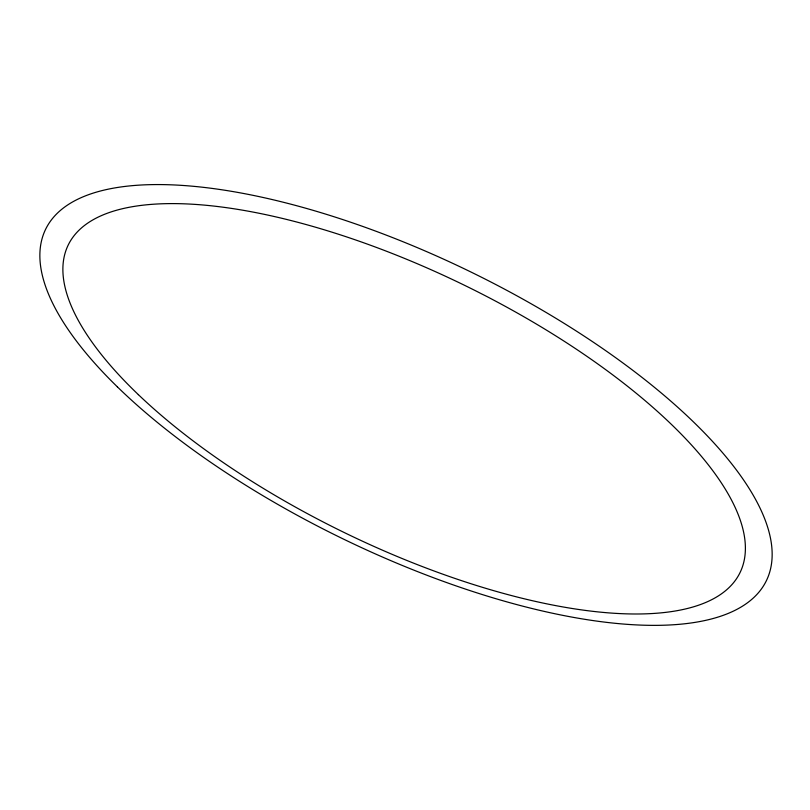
<?xml version="1.0" encoding="UTF-8"?>
<svg xmlns="http://www.w3.org/2000/svg" width="810" height="810" viewBox="0 0 810 810"><rect width="100%" height="100%" fill="white"/><g stroke="black" fill="none" stroke-linecap="round" stroke-linejoin="round"><path stroke-width="1.21" d="M117.379 386.866A400.93 147.957 26 0 0 745.433 604.24A400.93 147.957 26 0 0 355.225 223.793A400.93 147.957 26 0 0 117.379 386.866M138.358 394.632A373.704 137.467 26 0 0 722.388 593.163A373.704 137.467 26 0 0 351.672 238.606A373.704 137.467 26 0 0 138.358 394.632"/></g></svg>
